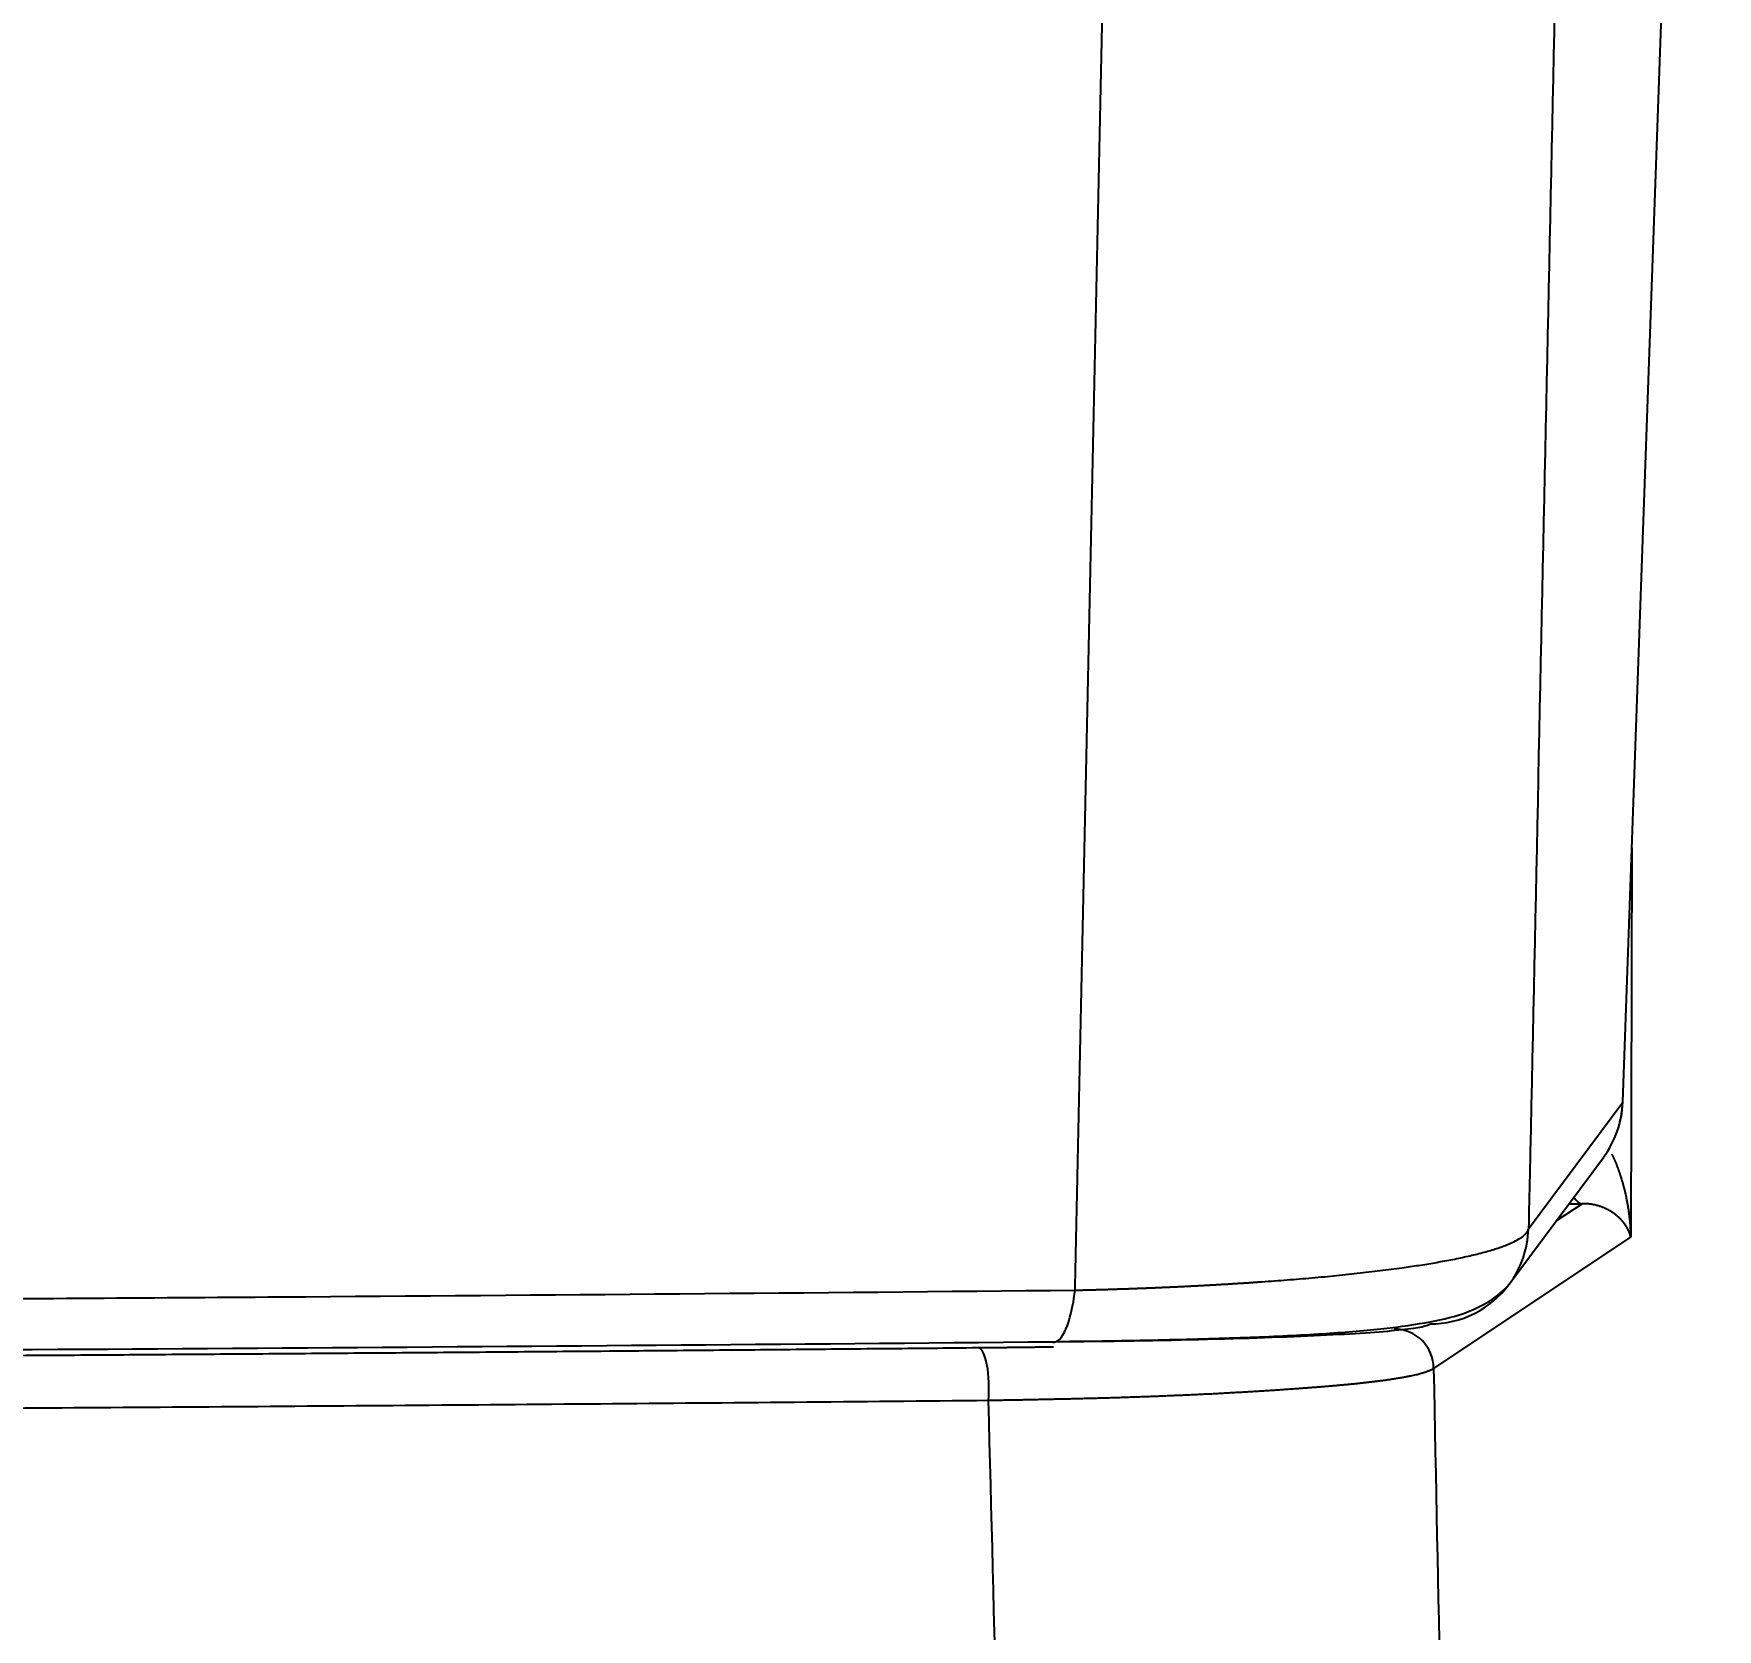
# Model space of a CAD drawing. Header units: millimetres. Extents: x 6110 to 6704, y -2661 to -1821.
# Drawn here: x 6311.18 to 6332.52, y -2435.29 to -2415.06 of the extents above; entities that cross this region are included whole.
import ezdxf

# ---------------------------------------------------------------- set-up
doc = ezdxf.new("R2010")
doc.units = ezdxf.units.MM
doc.header["$LTSCALE"] = 0.1
doc.linetypes.add('HIDDEN2', pattern=[4.7625, 3.175, -1.5875])
doc.layers.add('1', color=4, linetype='HIDDEN2', lineweight=13)
doc.layers.add('DIM', color=3, linetype='Continuous', lineweight=9)
doc.styles.get("Standard").update_dxf_attribs({"font": 'arial.ttf'})
doc.dimstyles.new('ISO-25', dxfattribs={"dimtxt": 2.5, "dimasz": 2.5, "dimexe": 1.25, "dimexo": 0.625, "dimtad": 1, "dimlfac": 5, "dimtxsty": 'Standard', "dimcen": 2.5, "dimadec": 0, "dimazin": 0, "dimtfac": 1, "dimtmove": 0, "dimatfit": 3, "dimfxl": 0, "dimarcsym": 0})

# ---------------------------------------------------------------- blocks, each defined once
blk = doc.blocks.new('*D85')
at = {"layer": 'Defpoints', "color": 0}
for p in [(6324.46, -2027.378), (6392.692, -2027.378), (6311.704, -2532.542)]:
    blk.add_point(p, dxfattribs=at)
at = {"layer": 'DIM', "color": 0, "lineweight": -2}
for p, q in [((6325.085, -2027.378), (6393.942, -2027.378)), ((6392.692, -2527.542), (6392.692, -2032.378)), ((6312.329, -2532.542), (6393.942, -2532.542))]:
    blk.add_line(p, q, dxfattribs=at)
at = {"layer": 'DIM', "color": 0}
for points in [[(6391.858, -2032.378), (6393.525, -2032.378), (6392.692, -2027.378)], [(6391.858, -2527.542), (6393.525, -2527.542), (6392.692, -2532.542)]]:
    blk.add_solid(points, dxfattribs=at)
at = {"layer": 'DIM', "color": 0, "insert": (6389.062, -2279.96), "char_height": 5, "attachment_point": 5, "rotation": 90}
blk.add_mtext('2020,7', dxfattribs=at)
blk = doc.blocks.new('*D93')
at = {"layer": 'Defpoints', "color": 0}
for p in [(6325.085, -2027.378), (6402.037, -2595.98), (6423.82, -2595.98)]:
    blk.add_point(p, dxfattribs=at)
at = {"layer": 'DIM', "color": 0, "lineweight": -2}
for p, q in [((6325.71, -2027.378), (6425.07, -2027.378)), ((6423.82, -2032.378), (6423.82, -2590.98)), ((6402.662, -2595.98), (6425.07, -2595.98))]:
    blk.add_line(p, q, dxfattribs=at)
at = {"layer": 'DIM', "color": 0}
for points in [[(6422.987, -2032.378), (6424.654, -2032.378), (6423.82, -2027.378)], [(6422.987, -2590.98), (6424.654, -2590.98), (6423.82, -2595.98)]]:
    blk.add_solid(points, dxfattribs=at)
at = {"layer": 'DIM', "color": 0, "insert": (6420.19, -2311.679), "char_height": 5, "attachment_point": 5, "rotation": 90}
blk.add_mtext('2274,4', dxfattribs=at)

msp = doc.modelspace()

# ---------------------------------------------------------------- hatches: boundary and pattern name
at = {"layer": 'DIM'}
h = msp.add_hatch(dxfattribs=at)
h.set_pattern_fill('ANSI31', color=2)
edge = h.paths.add_edge_path()
edge.add_line((6619.617, -2595.98), (6619.617, -1962.206))
edge.add_line((6634.617, -1966.11), (6619.617, -1966.11))
edge.add_line((6634.617, -2610.98), (6634.617, -1966.11))
edge.add_line((6634.617, -2610.98), (6184.457, -2610.98))
edge.add_line((6619.617, -2595.98), (6184.457, -2595.98))
edge.add_line((6184.457, -2610.98), (6184.457, -2595.98))

# ---------------------------------------------------------------- linework, layer by layer
at = {"layer": '1', "color": 7, "linetype": 'Continuous', "lineweight": -3}
for p, q in [((6331.316, -2428.607), (6332.393, -2398.51)), ((6331.316, -2428.608), (6332.394, -2398.511)), ((6331.432, -2425.385), (6331.418, -2430.315)), ((6330.123, -2430.213), (6331.316, -2428.607)), ((6331.316, -2428.608), (6331.316, -2428.607)), ((6329.878, -2430.914), (6331.071, -2429.309)), ((6330.474, -2430.112), (6330.802, -2429.894)), ((6331.418, -2430.315), (6328.92, -2431.98))]:
    msp.add_line(p, q, dxfattribs=at)
msp.add_arc((6330.067, -2428.563), 1.25, 323.3959, 357.95, dxfattribs=at)
for centre, major_axis, ratio, start_param, end_param in [((6330.067, -2428.563), (1.003, -0.745), 0.999055, 6.283164, 6.887572), ((6330.175, -2429.809), (2.5, 0), 0.035033, 4.897585, 4.965894), ((6330.802, -2428.644), (-0.011, 1.25), 0.25176, 2.770108, 3.105524), ((6328.874, -2430.169), (1.003, -0.745), 0.999055, 0.000987, 0.604387), ((6328.874, -2430.169), (1.003, -0.745), 0.999055, 5.350799, 6.284172), ((6324.095, -2430.398), (0.011, -1.25), 0.251676, 6.247117, 7.358813), ((6328.421, -2431.98), (0.277, -0.416), 0.998023, 0.983941, 2.552911), ((6323.153, -2432.217), (0.005, -0.5), 0.265273, 1.219166, 3.105388)]:
    msp.add_ellipse(centre, major_axis=major_axis, ratio=ratio, start_param=start_param, end_param=end_param, dxfattribs=at)
for points, knots in [([(6330.8, -2398.51), (6330.714, -2402.541), (6330.628, -2406.572), (6330.474, -2413.759), (6330.407, -2416.914), (6330.272, -2423.224), (6330.205, -2426.38), (6330.133, -2429.761), (6330.128, -2429.987), (6330.123, -2430.213)], [0, 0, 0, 0, 0.381485, 0.381485, 0.680051, 0.680051, 0.978618, 0.978618, 1, 1, 1, 1]), ([(6324.377, -2430.989), (6324.399, -2429.936), (6324.444, -2427.829), (6324.512, -2424.669), (6324.579, -2421.512), (6324.646, -2418.355), (6324.714, -2415.201), (6324.781, -2412.047), (6324.848, -2408.896), (6324.915, -2405.746), (6324.982, -2402.597), (6325.027, -2400.498), (6325.049, -2399.449)], [0, 0, 0, 0, 0.100215, 0.200382, 0.300501, 0.400573, 0.500596, 0.600572, 0.700501, 0.800381, 0.900214, 1, 1, 1, 1]), ([(6331.178, -2429.267), (6331.179, -2429.269), (6331.182, -2429.274), (6331.186, -2429.282), (6331.19, -2429.29), (6331.194, -2429.299), (6331.198, -2429.308), (6331.202, -2429.317), (6331.206, -2429.325), (6331.21, -2429.334), (6331.214, -2429.343), (6331.218, -2429.353), (6331.222, -2429.363), (6331.227, -2429.374), (6331.232, -2429.385), (6331.236, -2429.397), (6331.241, -2429.409), (6331.246, -2429.421), (6331.25, -2429.433), (6331.255, -2429.446), (6331.26, -2429.459), (6331.265, -2429.472), (6331.269, -2429.486), (6331.274, -2429.5), (6331.279, -2429.514), (6331.284, -2429.528), (6331.288, -2429.543), (6331.293, -2429.558), (6331.298, -2429.573), (6331.303, -2429.589), (6331.307, -2429.605), (6331.312, -2429.621), (6331.317, -2429.637), (6331.321, -2429.654), (6331.326, -2429.671), (6331.33, -2429.688), (6331.335, -2429.706), (6331.339, -2429.724), (6331.344, -2429.742), (6331.348, -2429.761), (6331.352, -2429.779), (6331.356, -2429.798), (6331.36, -2429.818), (6331.364, -2429.837), (6331.368, -2429.857), (6331.372, -2429.877), (6331.376, -2429.898), (6331.379, -2429.919), (6331.383, -2429.94), (6331.386, -2429.961), (6331.389, -2429.983), (6331.392, -2430.004), (6331.395, -2430.027), (6331.398, -2430.049), (6331.401, -2430.072), (6331.403, -2430.095), (6331.406, -2430.118), (6331.408, -2430.142), (6331.41, -2430.166), (6331.412, -2430.19), (6331.413, -2430.215), (6331.415, -2430.239), (6331.416, -2430.264), (6331.417, -2430.29), (6331.418, -2430.307), (6331.418, -2430.315)], [0, 0, 0, 0, 0.006758, 0.015399, 0.024084, 0.032812, 0.041584, 0.050399, 0.059257, 0.068159, 0.077105, 0.086095, 0.096775, 0.107705, 0.118886, 0.130318, 0.142002, 0.153937, 0.166124, 0.178563, 0.191253, 0.204196, 0.21739, 0.230837, 0.244536, 0.258487, 0.272691, 0.287147, 0.301856, 0.316818, 0.332032, 0.347499, 0.363218, 0.379191, 0.395417, 0.411895, 0.428627, 0.445612, 0.46285, 0.480341, 0.498085, 0.516083, 0.534334, 0.552838, 0.571596, 0.590607, 0.609871, 0.629389, 0.64916, 0.669185, 0.689464, 0.709996, 0.730782, 0.751821, 0.773114, 0.794661, 0.816461, 0.838515, 0.860823, 0.883385, 0.9062, 0.929269, 0.952592, 0.976169, 1, 1, 1, 1]), ([(6331.418, -2430.315), (6331.418, -2430.314), (6331.417, -2430.311), (6331.416, -2430.306), (6331.415, -2430.301), (6331.413, -2430.297), (6331.412, -2430.292), (6331.411, -2430.287), (6331.409, -2430.283), (6331.408, -2430.278), (6331.406, -2430.274), (6331.405, -2430.27), (6331.403, -2430.265), (6331.401, -2430.261), (6331.4, -2430.257), (6331.398, -2430.252), (6331.396, -2430.248), (6331.394, -2430.244), (6331.393, -2430.24), (6331.391, -2430.236), (6331.389, -2430.231), (6331.387, -2430.227), (6331.385, -2430.223), (6331.383, -2430.219), (6331.381, -2430.216), (6331.379, -2430.212), (6331.377, -2430.208), (6331.375, -2430.204), (6331.373, -2430.2), (6331.371, -2430.196), (6331.369, -2430.193), (6331.367, -2430.189), (6331.364, -2430.185), (6331.362, -2430.182), (6331.36, -2430.178), (6331.358, -2430.175), (6331.356, -2430.171), (6331.353, -2430.168), (6331.351, -2430.165), (6331.349, -2430.161), (6331.346, -2430.158), (6331.344, -2430.155), (6331.342, -2430.152), (6331.34, -2430.148), (6331.337, -2430.145), (6331.335, -2430.142), (6331.333, -2430.139), (6331.33, -2430.136), (6331.328, -2430.133), (6331.326, -2430.13), (6331.323, -2430.127), (6331.321, -2430.124), (6331.319, -2430.121), (6331.316, -2430.119), (6331.314, -2430.116), (6331.312, -2430.113), (6331.309, -2430.11), (6331.307, -2430.108), (6331.305, -2430.105), (6331.302, -2430.103), (6331.3, -2430.1), (6331.298, -2430.098), (6331.295, -2430.095), (6331.293, -2430.093), (6331.291, -2430.09), (6331.288, -2430.088), (6331.286, -2430.086), (6331.284, -2430.083), (6331.282, -2430.081), (6331.279, -2430.079), (6331.277, -2430.077), (6331.275, -2430.075), (6331.273, -2430.073), (6331.271, -2430.07), (6331.268, -2430.068), (6331.266, -2430.066), (6331.26, -2430.061), (6331.249, -2430.051), (6331.234, -2430.039), (6331.219, -2430.027), (6331.203, -2430.015), (6331.187, -2430.004), (6331.171, -2429.994), (6331.154, -2429.984), (6331.141, -2429.976), (6331.131, -2429.971), (6331.124, -2429.967), (6331.117, -2429.964), (6331.11, -2429.96), (6331.103, -2429.957), (6331.096, -2429.954), (6331.089, -2429.95), (6331.082, -2429.947), (6331.075, -2429.944), (6331.068, -2429.941), (6331.061, -2429.939), (6331.054, -2429.936), (6331.046, -2429.933), (6331.039, -2429.93), (6331.032, -2429.928), (6331.024, -2429.926), (6331.017, -2429.923), (6331.01, -2429.921), (6331.002, -2429.919), (6330.995, -2429.917), (6330.988, -2429.915), (6330.98, -2429.913), (6330.973, -2429.911), (6330.965, -2429.909), (6330.958, -2429.908), (6330.951, -2429.906), (6330.943, -2429.905), (6330.936, -2429.903), (6330.928, -2429.902), (6330.921, -2429.901), (6330.913, -2429.9), (6330.906, -2429.899), (6330.898, -2429.898), (6330.891, -2429.897), (6330.883, -2429.896), (6330.876, -2429.895), (6330.868, -2429.895), (6330.861, -2429.894), (6330.854, -2429.894), (6330.846, -2429.894), (6330.839, -2429.893), (6330.831, -2429.893), (6330.824, -2429.893), (6330.817, -2429.893), (6330.809, -2429.893), (6330.804, -2429.894), (6330.802, -2429.894)], [0, 0, 0, 0, 0.009173, 0.018278, 0.027315, 0.036285, 0.045186, 0.05402, 0.062786, 0.071485, 0.080115, 0.088678, 0.097173, 0.1056, 0.11396, 0.122252, 0.130476, 0.138632, 0.14672, 0.154741, 0.162694, 0.170579, 0.178396, 0.186146, 0.193828, 0.201442, 0.208988, 0.216467, 0.223878, 0.231221, 0.238496, 0.245704, 0.252843, 0.259915, 0.26692, 0.273856, 0.280725, 0.287526, 0.294259, 0.300925, 0.307522, 0.314052, 0.320515, 0.326909, 0.333236, 0.339495, 0.345687, 0.35181, 0.357866, 0.363854, 0.369774, 0.375627, 0.381412, 0.387129, 0.392779, 0.398361, 0.403875, 0.409321, 0.4147, 0.42001, 0.425254, 0.430429, 0.435537, 0.440577, 0.445549, 0.450454, 0.455291, 0.46006, 0.464762, 0.469396, 0.473962, 0.478461, 0.482892, 0.487255, 0.491551, 0.495779, 0.499939, 0.52791, 0.555032, 0.581306, 0.606732, 0.631313, 0.655049, 0.677943, 0.699995, 0.708793, 0.717485, 0.726074, 0.734557, 0.742937, 0.751212, 0.759383, 0.767451, 0.775414, 0.783275, 0.791032, 0.798686, 0.806237, 0.813686, 0.821032, 0.828277, 0.835419, 0.84246, 0.8494, 0.856239, 0.862977, 0.869614, 0.876152, 0.88259, 0.888929, 0.895168, 0.90131, 0.907353, 0.913298, 0.919147, 0.924898, 0.930554, 0.936114, 0.941579, 0.946949, 0.952226, 0.957409, 0.9625, 0.9675, 0.972408, 0.977227, 0.981956, 0.986597, 0.99115, 0.995618, 1, 1, 1, 1]), ([(6324.377, -2430.989), (6324.383, -2430.989), (6324.397, -2430.989), (6324.417, -2430.988), (6324.437, -2430.988), (6324.457, -2430.987), (6324.477, -2430.987), (6324.497, -2430.986), (6324.517, -2430.986), (6324.537, -2430.985), (6324.557, -2430.985), (6324.577, -2430.984), (6324.597, -2430.984), (6324.617, -2430.983), (6324.637, -2430.983), (6324.657, -2430.982), (6324.677, -2430.981), (6324.698, -2430.981), (6324.718, -2430.98), (6324.738, -2430.98), (6324.758, -2430.979), (6324.778, -2430.979), (6324.798, -2430.978), (6324.818, -2430.977), (6324.838, -2430.977), (6324.858, -2430.976), (6324.878, -2430.976), (6324.898, -2430.975), (6324.918, -2430.974), (6324.938, -2430.974), (6324.958, -2430.973), (6324.978, -2430.972), (6324.998, -2430.972), (6325.018, -2430.971), (6325.038, -2430.97), (6325.058, -2430.97), (6325.078, -2430.969), (6325.098, -2430.968), (6325.118, -2430.967), (6325.137, -2430.967), (6325.157, -2430.966), (6325.177, -2430.965), (6325.197, -2430.965), (6325.217, -2430.964), (6325.237, -2430.963), (6325.257, -2430.962), (6325.277, -2430.962), (6325.297, -2430.961), (6325.316, -2430.96), (6325.336, -2430.959), (6325.356, -2430.958), (6325.376, -2430.958), (6325.396, -2430.957), (6325.416, -2430.956), (6325.435, -2430.955), (6325.455, -2430.954), (6325.475, -2430.953), (6325.495, -2430.953), (6325.514, -2430.952), (6325.534, -2430.951), (6325.554, -2430.95), (6325.574, -2430.949), (6325.593, -2430.948), (6325.613, -2430.947), (6325.633, -2430.946), (6325.652, -2430.946), (6325.672, -2430.945), (6325.692, -2430.944), (6325.711, -2430.943), (6325.731, -2430.942), (6325.75, -2430.941), (6325.77, -2430.94), (6325.789, -2430.939), (6325.809, -2430.938), (6325.828, -2430.937), (6325.848, -2430.936), (6325.867, -2430.935), (6325.887, -2430.934), (6325.906, -2430.933), (6325.926, -2430.932), (6325.945, -2430.931), (6325.964, -2430.93), (6325.984, -2430.929), (6326.003, -2430.928), (6326.022, -2430.927), (6326.042, -2430.926), (6326.061, -2430.925), (6326.08, -2430.924), (6326.1, -2430.923), (6326.119, -2430.922), (6326.138, -2430.921), (6326.157, -2430.92), (6326.176, -2430.918), (6326.195, -2430.917), (6326.214, -2430.916), (6326.234, -2430.915), (6326.253, -2430.914), (6326.272, -2430.913), (6326.291, -2430.912), (6326.31, -2430.911), (6326.329, -2430.909), (6326.348, -2430.908), (6326.367, -2430.907), (6326.385, -2430.906), (6326.404, -2430.905), (6326.423, -2430.904), (6326.442, -2430.902), (6326.461, -2430.901), (6326.479, -2430.9), (6326.498, -2430.899), (6326.517, -2430.898), (6326.536, -2430.896), (6326.554, -2430.895), (6326.573, -2430.894), (6326.591, -2430.893), (6326.61, -2430.891), (6326.629, -2430.89), (6326.647, -2430.889), (6326.666, -2430.888), (6326.684, -2430.886), (6326.805, -2430.878), (6327.028, -2430.862), (6327.345, -2430.836), (6327.655, -2430.807), (6327.957, -2430.775), (6328.247, -2430.741), (6328.467, -2430.712), (6328.626, -2430.69), (6328.73, -2430.674), (6328.835, -2430.658), (6328.938, -2430.641), (6329.04, -2430.622), (6329.141, -2430.604), (6329.24, -2430.584), (6329.336, -2430.563), (6329.429, -2430.542), (6329.518, -2430.519), (6329.603, -2430.496), (6329.682, -2430.473), (6329.76, -2430.448), (6329.839, -2430.419), (6329.922, -2430.384), (6329.976, -2430.356), (6330.008, -2430.336), (6330.021, -2430.328), (6330.033, -2430.32), (6330.044, -2430.312), (6330.054, -2430.304), (6330.063, -2430.297), (6330.071, -2430.289), (6330.079, -2430.282), (6330.085, -2430.275), (6330.091, -2430.269), (6330.097, -2430.262), (6330.102, -2430.256), (6330.106, -2430.25), (6330.11, -2430.244), (6330.113, -2430.238), (6330.116, -2430.233), (6330.118, -2430.227), (6330.12, -2430.222), (6330.122, -2430.218), (6330.123, -2430.214), (6330.123, -2430.213)], [0, 0, 0, 0, 0.00202, 0.004041, 0.006064, 0.008089, 0.010116, 0.012144, 0.014174, 0.016205, 0.018239, 0.020274, 0.02231, 0.024349, 0.026388, 0.02843, 0.030473, 0.032518, 0.034565, 0.036613, 0.038663, 0.040714, 0.042767, 0.044822, 0.046878, 0.048936, 0.050996, 0.053057, 0.05512, 0.057185, 0.059251, 0.061318, 0.063387, 0.065458, 0.067531, 0.069604, 0.07168, 0.073757, 0.075836, 0.077916, 0.079998, 0.082081, 0.084166, 0.086252, 0.08834, 0.09043, 0.092521, 0.094613, 0.096707, 0.098803, 0.1009, 0.102999, 0.105099, 0.1072, 0.109303, 0.111408, 0.113514, 0.115622, 0.117731, 0.119841, 0.121953, 0.124066, 0.126181, 0.128297, 0.130415, 0.132534, 0.134655, 0.136777, 0.1389, 0.141025, 0.143151, 0.145279, 0.147408, 0.149538, 0.15167, 0.153803, 0.155937, 0.158073, 0.160211, 0.162349, 0.164489, 0.16663, 0.168773, 0.170917, 0.173062, 0.175209, 0.177357, 0.179506, 0.181657, 0.183809, 0.185962, 0.188116, 0.190272, 0.192429, 0.194587, 0.196747, 0.198908, 0.20107, 0.203233, 0.205397, 0.207563, 0.20973, 0.211898, 0.214068, 0.216238, 0.21841, 0.220583, 0.222758, 0.224933, 0.22711, 0.229287, 0.231466, 0.233646, 0.235828, 0.23801, 0.240194, 0.242378, 0.244564, 0.246751, 0.248939, 0.251128, 0.28998, 0.329984, 0.371116, 0.413341, 0.456617, 0.500895, 0.518472, 0.536658, 0.555448, 0.574837, 0.594817, 0.615381, 0.636521, 0.658225, 0.680483, 0.703283, 0.726611, 0.750453, 0.773283, 0.801736, 0.835694, 0.874997, 0.883127, 0.891053, 0.898777, 0.906298, 0.913619, 0.92074, 0.927662, 0.934386, 0.940914, 0.947245, 0.953382, 0.959325, 0.965075, 0.970633, 0.976, 0.981176, 0.986164, 0.990963, 0.995575, 1, 1, 1, 1]), ([(6324.141, -2431.639), (6324.592, -2431.635), (6325.425, -2431.622), (6326.54, -2431.591), (6327.463, -2431.548), (6328.217, -2431.489), (6328.82, -2431.408), (6329.438, -2431.268), (6329.742, -2431.072), (6329.879, -2430.912)], [0, 0, 0, 0, 0.148063, 0.287623, 0.421022, 0.547833, 0.668813, 0.784796, 1, 1, 1, 1]), ([(6242.045, -2430.989), (6245.365, -2431.021), (6250.406, -2431.064), (6255.517, -2431.097), (6258.937, -2431.118), (6260.654, -2431.127), (6269.264, -2431.168), (6276.238, -2431.185), (6290.184, -2431.185), (6297.158, -2431.168), (6305.768, -2431.127), (6307.485, -2431.118), (6310.905, -2431.097), (6316.016, -2431.064), (6321.057, -2431.021), (6324.377, -2430.989)], [0, 0, 0, 0, 0.125, 0.1875, 0.1875, 0.25, 0.25, 0.5, 0.5, 0.75, 0.75, 0.8125, 0.8125, 0.875, 1, 1, 1, 1]), ([(6328.874, -2431.418), (6328.855, -2431.444), (6328.737, -2431.469), (6328.298, -2431.517), (6327.978, -2431.54), (6326.74, -2431.602), (6325.514, -2431.634), (6324.095, -2431.647)], [0, 0, 0, 0, 0.25, 0.25, 0.5, 0.5, 1, 1, 1, 1]), ([(6324.095, -2431.647), (6317.412, -2431.708), (6310.657, -2431.753), (6297, -2431.814), (6290.093, -2431.83), (6279.773, -2431.83), (6276.334, -2431.826), (6269.455, -2431.811), (6266.015, -2431.799), (6255.767, -2431.753), (6249.01, -2431.708), (6242.328, -2431.647)], [0, 0, 0, 0, 0.25, 0.25, 0.5, 0.5, 0.625, 0.625, 0.75, 0.75, 1, 1, 1, 1]), ([(6328.92, -2431.98), (6328.92, -2431.98), (6328.919, -2431.981), (6328.918, -2431.982), (6328.917, -2431.983), (6328.915, -2431.985), (6328.912, -2431.986), (6328.91, -2431.988), (6328.906, -2431.991), (6328.902, -2431.993), (6328.897, -2431.996), (6328.891, -2431.999), (6328.885, -2432.003), (6328.877, -2432.007), (6328.867, -2432.011), (6328.856, -2432.015), (6328.844, -2432.02), (6328.83, -2432.025), (6328.814, -2432.031), (6328.795, -2432.037), (6328.774, -2432.043), (6328.751, -2432.05), (6328.725, -2432.057), (6328.695, -2432.064), (6328.662, -2432.071), (6328.625, -2432.079), (6328.585, -2432.087), (6328.54, -2432.096), (6328.49, -2432.104), (6328.441, -2432.112), (6328.394, -2432.119), (6328.351, -2432.125), (6328.307, -2432.132), (6328.262, -2432.138), (6328.216, -2432.144), (6328.169, -2432.149), (6328.121, -2432.155), (6328.073, -2432.161), (6328.024, -2432.166), (6327.975, -2432.172), (6327.925, -2432.177), (6327.875, -2432.182), (6327.825, -2432.187), (6327.774, -2432.191), (6327.723, -2432.196), (6327.672, -2432.201), (6327.621, -2432.205), (6327.57, -2432.209), (6327.52, -2432.214), (6327.469, -2432.218), (6327.418, -2432.222), (6327.368, -2432.225), (6327.318, -2432.229), (6327.274, -2432.232), (6327.237, -2432.235), (6327.206, -2432.238), (6327.174, -2432.24), (6327.142, -2432.242), (6327.11, -2432.244), (6327.078, -2432.247), (6327.046, -2432.249), (6327.013, -2432.251), (6326.981, -2432.253), (6326.948, -2432.256), (6326.915, -2432.258), (6326.881, -2432.26), (6326.848, -2432.262), (6326.814, -2432.264), (6326.78, -2432.266), (6326.746, -2432.269), (6326.712, -2432.271), (6326.678, -2432.273), (6326.643, -2432.275), (6326.608, -2432.277), (6326.573, -2432.279), (6326.538, -2432.281), (6326.503, -2432.283), (6326.468, -2432.285), (6326.432, -2432.287), (6326.397, -2432.289), (6326.361, -2432.291), (6326.325, -2432.293), (6326.289, -2432.295), (6326.252, -2432.297), (6326.216, -2432.299), (6326.18, -2432.301), (6326.143, -2432.303), (6326.106, -2432.305), (6326.069, -2432.307), (6326.032, -2432.308), (6325.995, -2432.31), (6325.958, -2432.312), (6325.921, -2432.314), (6325.883, -2432.315), (6325.846, -2432.317), (6325.808, -2432.319), (6325.77, -2432.321), (6325.733, -2432.322), (6325.695, -2432.324), (6325.657, -2432.325), (6325.619, -2432.327), (6325.58, -2432.329), (6325.542, -2432.33), (6325.504, -2432.332), (6325.466, -2432.333), (6325.427, -2432.335), (6325.389, -2432.336), (6325.35, -2432.338), (6325.311, -2432.339), (6325.273, -2432.34), (6325.234, -2432.342), (6325.195, -2432.343), (6325.156, -2432.344), (6325.117, -2432.346), (6325.078, -2432.347), (6325.039, -2432.348), (6325, -2432.35), (6324.961, -2432.351), (6324.922, -2432.352), (6324.883, -2432.353), (6324.844, -2432.354), (6324.804, -2432.356), (6324.765, -2432.357), (6324.726, -2432.358), (6324.687, -2432.359), (6324.647, -2432.36), (6324.608, -2432.361), (6324.569, -2432.362), (6324.529, -2432.363), (6324.49, -2432.364), (6324.451, -2432.365), (6324.411, -2432.366), (6324.372, -2432.367), (6324.333, -2432.368), (6324.293, -2432.369), (6324.254, -2432.37), (6324.215, -2432.371), (6324.175, -2432.371), (6324.136, -2432.372), (6324.097, -2432.373), (6324.057, -2432.374), (6324.018, -2432.375), (6323.979, -2432.376), (6323.94, -2432.376), (6323.901, -2432.377), (6323.862, -2432.378), (6323.822, -2432.379), (6323.783, -2432.379), (6323.744, -2432.38), (6323.705, -2432.381), (6323.666, -2432.382), (6323.628, -2432.382), (6323.589, -2432.383), (6323.55, -2432.384), (6323.511, -2432.384), (6323.472, -2432.385), (6323.434, -2432.386), (6323.395, -2432.386), (6323.357, -2432.387), (6323.318, -2432.388), (6323.292, -2432.388), (6323.28, -2432.388)], [0, 0, 0, 0, 0.001503, 0.003531, 0.006086, 0.009169, 0.012781, 0.016925, 0.021604, 0.026819, 0.032573, 0.03887, 0.045713, 0.053105, 0.06105, 0.069553, 0.078616, 0.088245, 0.098444, 0.109216, 0.120567, 0.132501, 0.145023, 0.158136, 0.171845, 0.186155, 0.201068, 0.216589, 0.232721, 0.249467, 0.26176, 0.273901, 0.285888, 0.297719, 0.309392, 0.320904, 0.332254, 0.34344, 0.354461, 0.365314, 0.375998, 0.386513, 0.396856, 0.407026, 0.417022, 0.426843, 0.436489, 0.445957, 0.455248, 0.46436, 0.473293, 0.482046, 0.490618, 0.49901, 0.504207, 0.509397, 0.51458, 0.519756, 0.524924, 0.530085, 0.535238, 0.540384, 0.545522, 0.550652, 0.555774, 0.560889, 0.565995, 0.571093, 0.576182, 0.581264, 0.586336, 0.591401, 0.596456, 0.601503, 0.606542, 0.611571, 0.616591, 0.621603, 0.626605, 0.631598, 0.636582, 0.641556, 0.646521, 0.651477, 0.656423, 0.661359, 0.666286, 0.671202, 0.676109, 0.681006, 0.685893, 0.69077, 0.695637, 0.700493, 0.70534, 0.710176, 0.715001, 0.719816, 0.724621, 0.729415, 0.734198, 0.73897, 0.743732, 0.748483, 0.753223, 0.757952, 0.762671, 0.767378, 0.772074, 0.776758, 0.781432, 0.786094, 0.790745, 0.795385, 0.800014, 0.80463, 0.809236, 0.81383, 0.818412, 0.822983, 0.827542, 0.832089, 0.836625, 0.841148, 0.84566, 0.85016, 0.854649, 0.859125, 0.86359, 0.868042, 0.872482, 0.876911, 0.881327, 0.885731, 0.890124, 0.894504, 0.898871, 0.903227, 0.90757, 0.911902, 0.91622, 0.920527, 0.924821, 0.929103, 0.933373, 0.93763, 0.941875, 0.946108, 0.950328, 0.954536, 0.958731, 0.962914, 0.967085, 0.971243, 0.975388, 0.979521, 0.983642, 0.98775, 0.991846, 0.995929, 1, 1, 1, 1])]:
    msp.add_open_spline(points, degree=3, knots=knots, dxfattribs=at)
for points, degree in [([(6243.133, -2431.721), (6248.018, -2431.767), (6257.944, -2431.837), (6267.982, -2431.884), (6278.087, -2431.907), (6288.213, -2431.907), (6298.316, -2431.883), (6308.35, -2431.835), (6318.272, -2431.764), (6323.153, -2431.717)], 2), ([(6323.153, -2431.717), (6323.642, -2431.713), (6324.104, -2431.706)], 2), ([(6328.92, -2431.98), (6328.977, -2434.815), (6329.034, -2437.651), (6329.091, -2440.485)], 3), ([(6323.28, -2432.388), (6321.647, -2432.404), (6318.367, -2432.433), (6313.409, -2432.471), (6308.417, -2432.504), (6303.397, -2432.53), (6298.355, -2432.551), (6293.295, -2432.566), (6288.225, -2432.575), (6283.148, -2432.578), (6278.072, -2432.575), (6273.001, -2432.566), (6267.941, -2432.552), (6262.897, -2432.532), (6257.876, -2432.506), (6252.883, -2432.474), (6247.922, -2432.436), (6244.641, -2432.407), (6243.008, -2432.392)], 3), ([(6323.502, -2440.908), (6323.427, -2438.069), (6323.353, -2435.229), (6323.28, -2432.388)], 3)]:
    msp.add_open_spline(points, degree=degree, dxfattribs=at)

# ---------------------------------------------------------------- dimensions: what is measured, and where the dimension line sits
at = {"layer": 'DIM'}
for base, p1, p2, picture, middle in [((6392.692, -2027.378), (6311.704, -2532.542), (6324.46, -2027.378), '*D85', (6389.062, -2279.96)), ((6423.82, -2595.98), (6325.085, -2027.378), (6402.037, -2595.98), '*D93', (6420.19, -2311.679))]:
    dim = msp.add_linear_dim(base=base, p1=p1, p2=p2, angle=90, dimstyle='ISO-25', override={"dimtxt": 5, "dimasz": 5, "dimdec": 1, "dimlfac": 4, "dimadec": 1, "dimtdec": 1, "dimfxl": 1.25, "dimtfill": 1}, dxfattribs=at)
    dim.commit()
    dim.dimension.update_dxf_attribs({"geometry": picture, "text_midpoint": middle})

doc.saveas('drawing.dxf')
